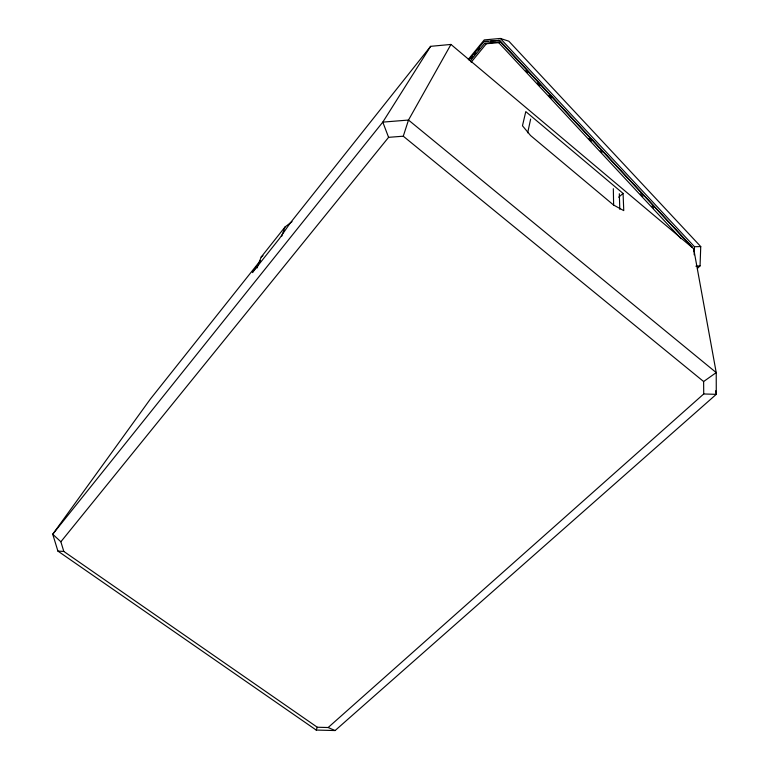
<?xml version="1.0" encoding="UTF-8"?>
<svg xmlns="http://www.w3.org/2000/svg" width="769" height="769" viewBox="0 0 769 769"><rect width="100%" height="100%" fill="white"/><g stroke="black" fill="none" stroke-linecap="round" stroke-linejoin="round"><path stroke-width="1.15" d="M694.176 254.799L694.465 246.724L500.34 38.45L484.239 39.911L468.311 59.357M697.454 268.381L700.05 265.891L700.742 246.57L508.838 41.199L500.34 38.45M527.688 132.806L530.639 119.06M335.092 730.55L328.152 727.522L317.289 727.243L63.808 551.44L60.866 541.77L388.585 137.334L403.273 136.2L408.502 120.051L450.961 44.439L693.686 248.762L716.227 372.6L716.275 394.343L335.092 730.55L316.203 730.06L57.906 551.085L52.725 534.234L150.349 399.082L260.21 260.816M281.569 236.544L285.011 227.009L292.028 221.616M256.971 268.035L261.162 257.057L285.011 227.009M316.203 730.06L317.289 727.243M450.961 44.439L430.621 46.332L382.799 122.117L52.725 534.234L60.866 541.77M260.537 260.97L252.367 272.62L279.339 238.707L290.23 223.02L430.621 46.332M468.927 60.02L484.114 41.468L499.629 40.373L692.504 247.512L498.889 40.142M471.205 58.377L472.724 56.522M474.242 54.666L475.761 52.821M478.039 50.033L479.558 48.187M470.301 60.886L484.758 43.256L498.177 42.064L499.744 42.564L486.344 43.746L484.758 43.256M471.147 62.251L486.344 43.746M328.152 727.522L703.722 393.968L716.275 394.343L715.651 390.806M618.67 197.22L623.073 193.432L525.785 111.611L522.468 125.77L530.572 135.546L613.527 204.996L623.755 210.619L623.073 193.432M261.162 257.057L262.988 255.616M703.722 393.968L703.625 381.53L716.227 372.6L408.502 120.051L382.799 122.117L388.585 137.334M488.277 41.391L484.114 41.468M490.545 41.19L496.226 40.68M695.868 266.189L700.05 265.891M694.465 246.724L700.742 246.57M57.906 551.085L63.808 551.44M403.273 136.2L703.625 381.53M525.919 70.69L527.563 72.449M537.377 83.004L539.828 85.638M548.826 95.308L551.277 97.951M588.91 138.391L591.361 141.025M600.358 150.695L601.992 152.454M640.442 193.778L642.894 196.412M651.891 206.082L653.525 207.841M498.177 42.064L681.007 238.659M619.324 193.73L619.804 209.341M613.335 188.693L613.624 205.333M693.686 248.762L693.705 251.05"/></g></svg>
